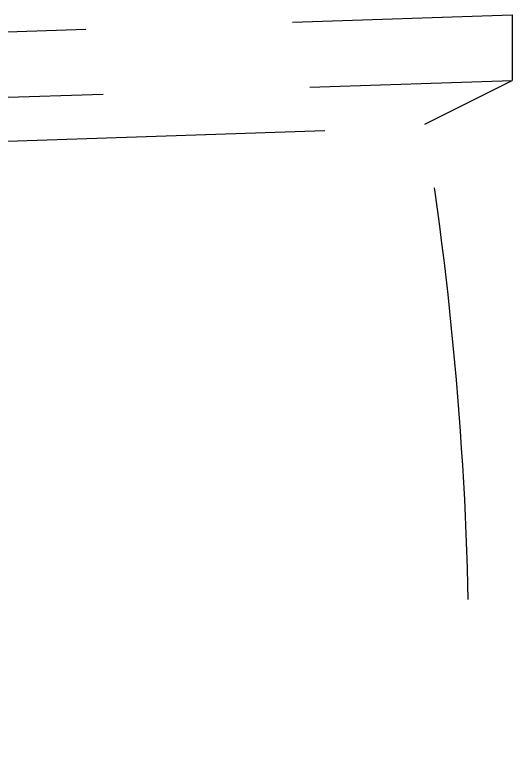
# Model space of a CAD drawing. Header units: inches. Extents: x 405346 to 489838, y -25612 to 14934.
# Drawn here: x 467702.1 to 467894.5, y 3869.6 to 4156.2 of the extents above; entities that cross this region are included whole.
import ezdxf

# ---------------------------------------------------------------- set-up
doc = ezdxf.new("R2010")
doc.units = ezdxf.units.IN
doc.header["$LTSCALE"] = 200
doc.header["$MEASUREMENT"] = 0
doc.linetypes.add('DH-HID2', pattern=[1.2, 0.8, -0.4])
doc.layers.add('FU-FURM', color=251, linetype='DH-HID2')

# ---------------------------------------------------------------- blocks, each defined once
blk = doc.blocks.new('FLLLL')
at = {"layer": 'FU-FURM'}
for p, q in [((467617.25, 3548.65), (467942, 3559.53)), ((467942, 3559.53), (467942.03, 3534.15)), ((467623.89, 3523.49), (467942.03, 3534.15)), ((467908.21, 3517.18), (467942.03, 3534.15)), ((467709.7, 3509.44), (467908.24, 3516.09))]:
    blk.add_line(p, q, dxfattribs=at)
blk.add_arc((466594.82, 3304.02), 1330.57, 350.92322, 9.2189, dxfattribs=at)

msp = doc.modelspace()

# ---------------------------------------------------------------- block references
msp.add_blockref('FLLLL', (-47.5, 596.66))

doc.saveas('drawing.dxf')
